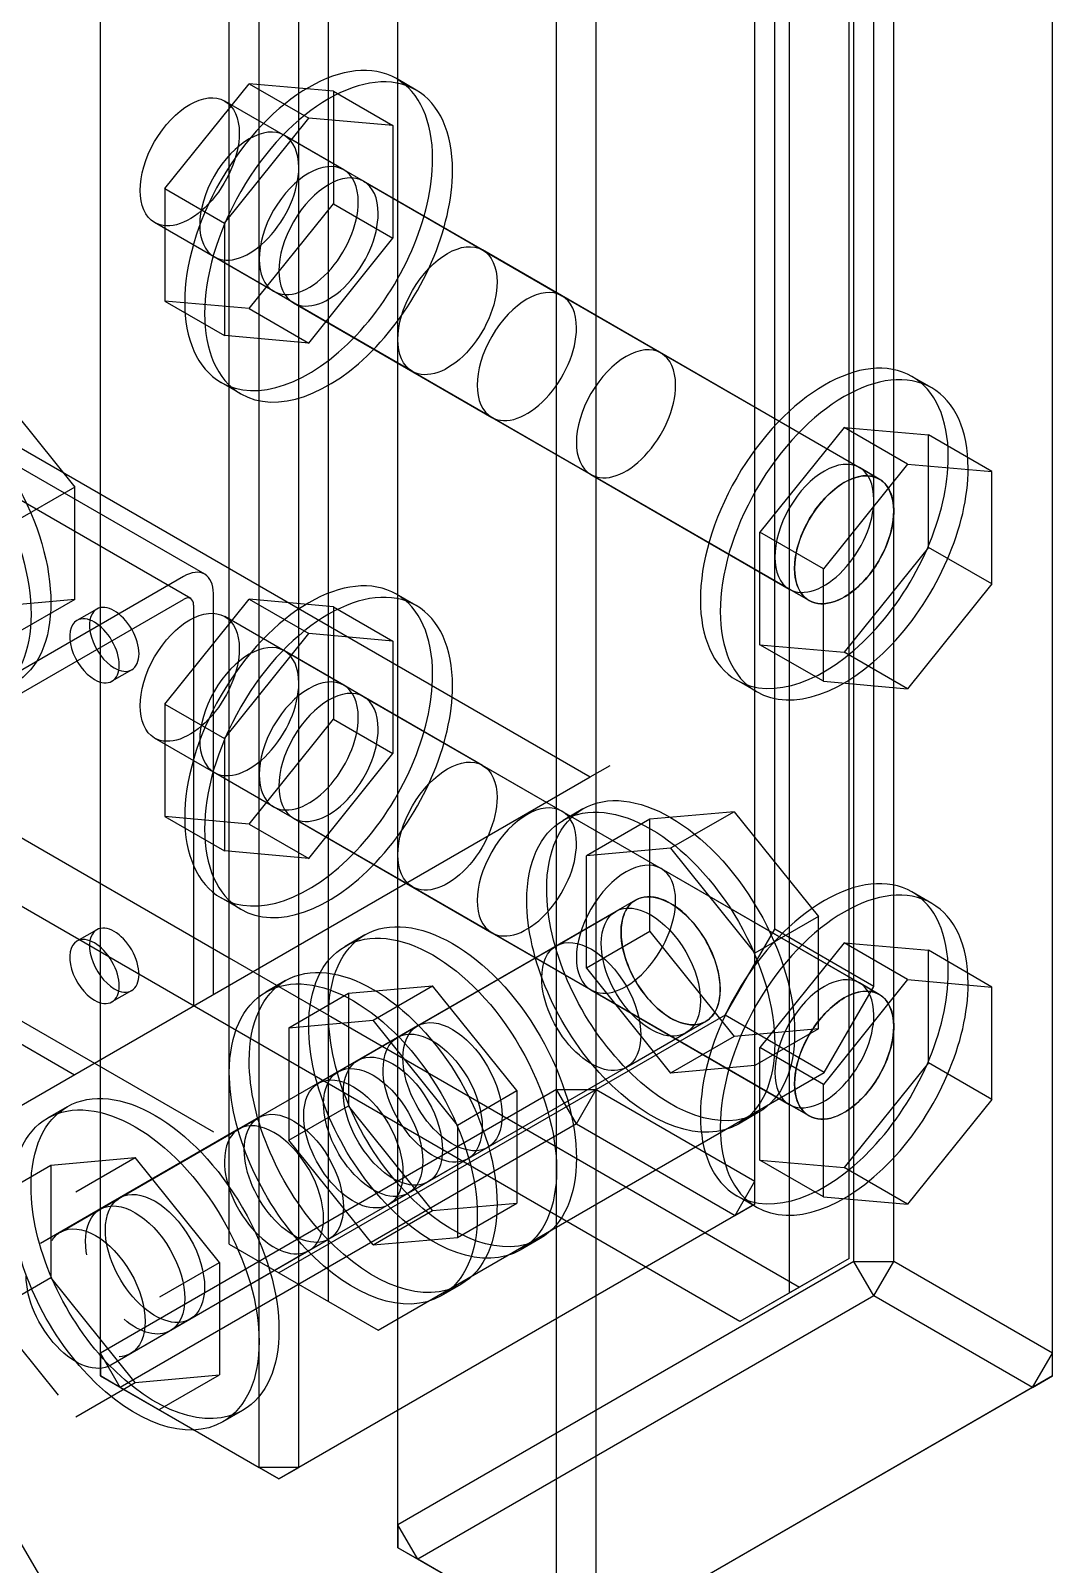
# Model space of a CAD drawing. Extents: x 0 to 316, y 0 to 723.
# Drawn here: x 294.45 to 309.03, y 46.82 to 68.68 of the extents above; entities that cross this region are included whole.
import ezdxf

# ---------------------------------------------------------------- set-up
doc = ezdxf.new("R2010")
doc.units = 0
doc.layers.get('0').update_dxf_attribs({"linetype": 'CONTINUOUS'})

msp = doc.modelspace()

# ---------------------------------------------------------------- linework, layer by layer
at = {"color": 253}
for p, q in [((99.0713, 379.917), (297.841, 41.1028)), ((301.956, 53.5876), (301.956, 232.563)), ((302.521, 53.5876), (302.521, 232.563)), ((304.783, 52.2813), (304.783, 231.257)), ((304.783, 51.9546), (304.783, 230.93)), ((306.197, 51.1376), (306.197, 230.114)), ((306.764, 51.1376), (306.764, 230.114)), ((295.45, 49.8313), (295.45, 228.808)), ((309.026, 49.8313), (309.026, 228.808)), ((299.693, 47.3826), (299.693, 226.358)), ((305.067, 55.874), (305.067, 105.68)), ((298.279, 48.1983), (298.279, 102.577)), ((297.713, 48.1983), (297.713, 101.924)), ((306.481, 55.0566), (306.481, 100.61)), ((295.45, 49.5046), (295.45, 96.6858)), ((299.693, 47.056), (299.693, 89.4539)), ((301.956, 45.7496), (301.956, 85.5969)), ((302.521, 45.7496), (302.521, 84.6335)), ((297.288, 55.4648), (297.288, 82.4107)), ((298.704, 54.6488), (298.704, 81.5936)), ((270.474, 76.4992), (302.435, 58.0457)), ((306.129, 51.1789), (306.129, 76.4907)), ((305.279, 50.6899), (305.279, 76.0003)), ((309.026, 49.5046), (309.026, 73.5446)), ((296.937, 60.9342), (275.723, 73.1806)), ((296.737, 60.5868), (275.524, 72.8349)), ((296.37, 66.4326), (297.572, 67.9277)), ((297.572, 67.9277), (298.42, 67.4384)), ((298.774, 67.8201), (297.572, 67.9277)), ((298.774, 67.8201), (299.621, 67.3308)), ((298.774, 67.8201), (298.774, 66.2174)), ((299.954, 67.8367), (299.67, 68.0007)), ((300.9, 65.5588), (297.223, 67.6811)), ((297.218, 65.9419), (298.42, 67.4384)), ((299.621, 67.3308), (298.42, 67.4384)), ((298.92, 66.7011), (298.073, 67.1918)), ((299.621, 67.3308), (299.621, 65.7271)), ((299.202, 66.5385), (298.92, 66.7011)), ((299.202, 66.5385), (302.031, 64.9055)), ((296.37, 66.4326), (297.218, 65.9419)), ((296.37, 66.4326), (296.37, 64.83)), ((297.572, 64.7224), (298.774, 66.2174)), ((298.774, 66.2174), (299.621, 65.7271)), ((299.9, 63.8267), (296.223, 65.9486)), ((297.218, 65.9419), (297.218, 64.3393)), ((298.42, 64.2317), (299.621, 65.7271)), ((297.919, 64.969), (297.072, 65.4597)), ((306.557, 62.2928), (300.9, 65.5588)), ((275.848, 65.2307), (297.061, 52.984)), ((275.565, 65.0681), (295.081, 53.8)), ((298.203, 64.8049), (297.919, 64.969)), ((296.37, 64.83), (297.218, 64.3393)), ((297.572, 64.7224), (296.37, 64.83)), ((298.203, 64.8049), (301.032, 63.1719)), ((302.031, 64.9055), (303.445, 64.0884)), ((297.572, 64.7224), (298.42, 64.2317)), ((298.42, 64.2317), (297.218, 64.3393)), ((303.445, 64.0884), (306.275, 62.4554)), ((293.88, 63.6736), (295.083, 62.1785)), ((297.452, 63.5071), (297.17, 63.6707)), ((305.557, 60.5607), (299.9, 63.8267)), ((307.306, 63.591), (307.024, 63.7551)), ((301.032, 63.1719), (302.446, 62.3563)), ((306.057, 63.0287), (304.855, 61.5336)), ((306.057, 63.0287), (307.259, 62.9211)), ((306.962, 62.5066), (306.057, 63.0287)), ((307.259, 61.3184), (307.259, 62.9211)), ((308.164, 62.399), (307.259, 62.9211)), ((302.446, 62.3563), (305.274, 60.7233)), ((306.962, 62.5066), (305.761, 61.0112)), ((306.557, 62.2928), (306.275, 62.4554)), ((306.962, 62.5066), (308.164, 62.399)), ((308.164, 60.7963), (308.164, 62.399)), ((295.083, 62.1785), (294.178, 61.656)), ((295.083, 60.5758), (295.083, 62.1785)), ((304.855, 59.9309), (304.855, 61.5336)), ((305.761, 61.0112), (304.855, 61.5336)), ((307.259, 61.3184), (306.057, 59.8234)), ((308.164, 60.7963), (307.259, 61.3184)), ((305.761, 59.4085), (305.761, 61.0112)), ((296.636, 60.9039), (289.99, 57.066)), ((308.164, 60.7963), (306.962, 59.2998)), ((289.99, 56.7408), (296.636, 60.5772)), ((295.083, 60.5758), (293.88, 60.4682)), ((295.083, 60.5758), (294.178, 60.0534)), ((296.37, 59.0846), (297.572, 60.5801)), ((297.061, 54.9437), (297.061, 60.6598)), ((297.572, 60.5801), (298.42, 60.0893)), ((298.774, 60.4725), (297.572, 60.5801)), ((299.954, 60.4876), (299.67, 60.6517)), ((305.557, 60.5607), (305.274, 60.7233)), ((295.396, 60.4393), (295.114, 60.2767)), ((296.779, 60.4957), (296.779, 54.7797)), ((298.774, 60.4725), (299.621, 59.9817)), ((298.774, 60.4725), (298.774, 58.8698)), ((300.9, 58.2097), (297.223, 60.3321)), ((297.218, 58.5943), (298.42, 60.0893)), ((299.621, 59.9817), (298.42, 60.0893)), ((299.621, 59.9817), (299.621, 58.3791)), ((304.855, 59.9309), (306.057, 59.8234)), ((305.761, 59.4085), (304.855, 59.9309)), ((298.92, 59.352), (298.073, 59.8428)), ((306.962, 59.2998), (306.057, 59.8234)), ((295.897, 59.5739), (295.614, 59.4099)), ((290.57, 59.3439), (297.288, 55.4648)), ((299.202, 59.1894), (298.92, 59.352)), ((304.807, 59.261), (304.524, 59.4237)), ((305.761, 59.4085), (306.962, 59.2998)), ((296.37, 59.0846), (297.218, 58.5943)), ((296.37, 59.0846), (296.37, 57.4809)), ((299.202, 59.1894), (302.031, 57.5564)), ((304.571, 50.2818), (289.723, 58.8546)), ((297.572, 57.3733), (298.774, 58.8698)), ((298.774, 58.8698), (299.621, 58.3791)), ((299.9, 56.4776), (296.223, 58.5996)), ((297.218, 58.5943), (297.218, 56.9916)), ((298.42, 56.884), (299.621, 58.3791)), ((306.557, 54.9437), (300.9, 58.2097)), ((302.435, 58.0457), (302.718, 58.2097)), ((210.512, 4.9747), (302.435, 58.0457)), ((297.919, 57.6199), (297.072, 58.1106)), ((298.203, 57.4573), (297.919, 57.6199)), ((302.031, 57.5564), (303.445, 56.7408)), ((302.332, 57.591), (302.049, 57.4255)), ((304.487, 57.5497), (303.286, 57.4421)), ((304.487, 57.5497), (303.582, 57.0272)), ((304.487, 57.5497), (305.689, 56.0546)), ((296.37, 57.4809), (297.218, 56.9916)), ((297.572, 57.3733), (296.37, 57.4809)), ((297.572, 57.3733), (298.42, 56.884)), ((298.203, 57.4573), (301.032, 55.8243)), ((303.286, 57.4421), (302.38, 56.92)), ((303.286, 55.8408), (303.286, 57.4421)), ((298.42, 56.884), (297.218, 56.9916)), ((303.582, 57.0272), (302.38, 56.92)), ((302.38, 55.3173), (302.38, 56.92)), ((303.582, 57.0272), (304.783, 55.5322)), ((303.445, 56.7408), (306.275, 55.1078)), ((305.557, 53.2116), (299.9, 56.4776)), ((297.452, 56.158), (297.17, 56.3217)), ((303.082, 56.2903), (297.425, 53.0257)), ((303.082, 56.2903), (302.799, 56.1277)), ((307.306, 56.2419), (307.024, 56.406)), ((301.952, 55.6369), (302.799, 56.1277)), ((305.689, 56.0546), (304.783, 55.5322)), ((305.689, 54.452), (305.689, 56.0546)), ((295.396, 55.8655), (295.114, 55.7029)), ((299.22, 55.7925), (298.938, 55.6299)), ((301.032, 55.8243), (302.446, 55.0086)), ((303.286, 55.8408), (302.38, 55.3173)), ((303.286, 55.8408), (304.487, 54.3444)), ((304.36, 54.6488), (305.067, 55.874)), ((306.481, 55.0566), (305.067, 55.874)), ((299.122, 54.0039), (301.952, 55.6369)), ((306.057, 55.6796), (304.855, 54.186)), ((306.057, 55.6796), (307.259, 55.5734)), ((306.962, 55.1575), (306.057, 55.6796)), ((307.259, 53.9708), (307.259, 55.5734)), ((308.164, 55.0499), (307.259, 55.5734)), ((297.288, 55.4648), (298.704, 54.6488)), ((297.288, 51.3828), (297.288, 55.4648)), ((304.783, 53.9295), (304.783, 55.5322)), ((298.09, 55.1409), (297.807, 54.9769)), ((302.38, 55.3173), (303.582, 53.8219)), ((306.962, 55.1575), (305.761, 53.6621)), ((306.557, 54.9437), (306.275, 55.1078)), ((306.962, 55.1575), (308.164, 55.0499)), ((295.897, 55.0002), (295.614, 54.8375)), ((298.137, 54.4696), (298.986, 54.9603)), ((298.986, 54.9603), (300.188, 55.0679)), ((298.986, 54.9603), (298.986, 53.3576)), ((299.34, 54.5786), (300.188, 55.0679)), ((301.389, 53.5725), (300.188, 55.0679)), ((302.446, 55.0086), (305.274, 53.3756)), ((305.774, 53.8318), (306.481, 55.0566)), ((308.164, 53.4472), (308.164, 55.0499)), ((304.36, 54.6488), (297.995, 50.975)), ((298.137, 54.4696), (299.34, 54.5786)), ((298.137, 54.4696), (298.137, 52.8683)), ((304.082, 54.5578), (298.425, 51.2921)), ((298.704, 54.6488), (305.422, 50.7697)), ((298.704, 50.5658), (298.704, 54.6488)), ((300.542, 53.0821), (299.34, 54.5786)), ((299.972, 54.4946), (299.688, 54.332)), ((304.082, 54.5578), (303.8, 54.3952)), ((305.774, 53.8318), (304.36, 54.6488)), ((305.689, 54.452), (304.487, 54.3444)), ((305.689, 54.452), (304.783, 53.9295)), ((299.688, 54.332), (298.84, 53.8413)), ((302.951, 53.9048), (303.8, 54.3952)), ((304.487, 54.3444), (303.582, 53.8219)), ((304.855, 52.5819), (304.855, 54.186)), ((305.761, 53.6621), (304.855, 54.186)), ((298.84, 53.8413), (298.558, 53.6787)), ((299.411, 50.1579), (305.774, 53.8318)), ((300.121, 52.2718), (302.951, 53.9048)), ((304.783, 53.9295), (303.582, 53.8219)), ((307.259, 53.9708), (306.057, 52.4743)), ((308.164, 53.4472), (307.259, 53.9708)), ((301.956, 53.5876), (295.45, 49.8313)), ((300.542, 53.0821), (301.389, 53.5725)), ((301.389, 53.5725), (301.389, 51.9698)), ((301.956, 53.5876), (302.521, 53.5876)), ((302.24, 53.0973), (301.956, 53.5876)), ((302.24, 53.0973), (302.521, 53.5876)), ((302.521, 53.5876), (304.783, 52.2813)), ((305.761, 52.0594), (305.761, 53.6621)), ((298.137, 52.8683), (298.986, 53.3576)), ((300.188, 51.8626), (298.986, 53.3576)), ((305.557, 53.2116), (305.274, 53.3756)), ((308.164, 53.4472), (306.962, 51.9522)), ((294.977, 53.3439), (294.695, 53.1798)), ((294.88, 51.5553), (297.707, 53.1883)), ((304.832, 53.2599), (304.549, 53.0959)), ((297.425, 53.0257), (294.597, 51.3927)), ((302.24, 53.0973), (295.733, 49.342)), ((300.542, 53.0821), (300.542, 51.4809)), ((302.24, 53.0973), (304.501, 51.791)), ((299.34, 51.3719), (298.137, 52.8683)), ((300.971, 52.7625), (300.688, 52.5999)), ((293.896, 52.021), (294.743, 52.5117)), ((294.743, 52.5117), (295.945, 52.6175)), ((294.743, 52.5117), (294.743, 50.909)), ((295.097, 52.1286), (295.945, 52.6175)), ((297.146, 51.1238), (295.945, 52.6175)), ((300.688, 52.5999), (299.84, 52.1092)), ((304.855, 52.5819), (306.057, 52.4743)), ((305.761, 52.0594), (304.855, 52.5819)), ((304.501, 51.791), (304.783, 52.2813)), ((304.783, 51.9546), (304.783, 52.2813)), ((306.962, 51.9522), (306.057, 52.4743)), ((295.728, 52.0457), (295.444, 51.8816)), ((299.84, 52.1092), (299.557, 51.9465)), ((304.807, 51.912), (304.524, 52.0746)), ((305.761, 52.0594), (306.962, 51.9522)), ((295.444, 51.8816), (294.597, 51.3927)), ((304.783, 51.9546), (298.279, 48.1983)), ((299.34, 51.3719), (300.188, 51.8626)), ((300.188, 51.8626), (301.389, 51.9698)), ((300.542, 51.4809), (301.389, 51.9698)), ((304.501, 51.791), (304.783, 51.9546)), ((304.501, 51.791), (297.995, 48.0356)), ((295.88, 49.8228), (298.708, 51.4558)), ((299.34, 51.3719), (300.542, 51.4809)), ((301.721, 51.4629), (301.438, 51.3002)), ((298.425, 51.2921), (295.597, 49.6591)), ((297.288, 51.3828), (298.704, 50.5658)), ((297.288, 51.3828), (297.995, 50.975)), ((306.129, 51.1789), (305.279, 50.6899)), ((306.129, 51.1789), (305.422, 50.7697)), ((296.299, 50.6331), (297.146, 51.1238)), ((297.146, 51.1238), (297.146, 49.5198)), ((297.995, 50.975), (299.411, 50.1579)), ((306.197, 51.1376), (299.693, 47.3826)), ((306.197, 51.1376), (306.764, 51.1376)), ((306.481, 50.6483), (306.197, 51.1376)), ((306.481, 50.6483), (306.764, 51.1376)), ((309.026, 49.8313), (306.764, 51.1376)), ((293.896, 50.4183), (294.743, 50.909)), ((295.945, 49.4136), (294.743, 50.909)), ((300.59, 50.8095), (300.308, 50.6469)), ((305.422, 50.7697), (304.571, 50.2818)), ((298.704, 50.5658), (299.411, 50.1579)), ((306.481, 50.6483), (299.975, 46.8919)), ((305.279, 50.6899), (304.571, 50.2818)), ((308.744, 49.342), (306.481, 50.6483)), ((294.851, 49.2291), (293.896, 50.4183)), ((296.727, 50.3135), (296.445, 50.1495)), ((296.445, 50.1495), (295.597, 49.6591)), ((295.733, 49.342), (295.45, 49.8313)), ((295.45, 49.8313), (295.45, 49.5046)), ((308.744, 49.342), (309.026, 49.8313)), ((309.026, 49.5046), (309.026, 49.8313)), ((295.733, 49.342), (295.45, 49.5046)), ((295.45, 49.5046), (297.713, 48.1983)), ((295.945, 49.4136), (297.146, 49.5198)), ((296.299, 49.0305), (297.146, 49.5198)), ((309.026, 49.5046), (302.521, 45.7496)), ((308.744, 49.342), (309.026, 49.5046)), ((295.097, 48.9232), (295.945, 49.4136)), ((295.733, 49.342), (297.995, 48.0356)), ((308.744, 49.342), (302.24, 45.587)), ((297.478, 49.0142), (297.194, 48.8502)), ((297.995, 48.0356), (297.713, 48.1983)), ((298.279, 48.1983), (297.713, 48.1983)), ((297.995, 48.0356), (298.279, 48.1983)), ((299.975, 46.8919), (299.693, 47.3826)), ((299.693, 47.3826), (299.693, 47.056)), ((301.956, 45.7496), (299.693, 47.056)), ((299.975, 46.8919), (299.693, 47.056)), ((302.24, 45.587), (299.975, 46.8919))]:
    msp.add_line(p, q, dxfattribs=at)
for points in [[(299.67, 68.0007), (298.981, 68.399), (297.862, 67.7527), (297.17, 66.5565)], [(299.954, 67.8367), (299.263, 68.235), (298.143, 67.5887), (297.452, 66.3938)], [(296.223, 67.1036), (296.499, 67.5816), (296.946, 67.8409), (297.223, 67.6811)], [(300.188, 66.8556), (300.188, 67.3971), (300.002, 67.8078), (299.67, 68.0007)], [(300.471, 66.693), (300.471, 67.2331), (300.286, 67.6451), (299.954, 67.8367)], [(297.223, 67.6811), (297.356, 67.6039), (297.43, 67.4398), (297.43, 67.2236)], [(298.073, 67.1918), (297.796, 67.3502), (297.348, 67.0927), (297.072, 66.6129)], [(297.43, 67.2236), (297.43, 66.8927), (297.258, 66.4958), (296.993, 66.216)], [(298.279, 66.7329), (298.279, 66.9491), (298.203, 67.1146), (298.073, 67.1918)], [(296.223, 65.9486), (295.947, 66.1088), (295.947, 66.6253), (296.223, 67.1036)], [(297.842, 65.7271), (298.107, 66.0065), (298.279, 66.4034), (298.279, 66.7329)], [(298.92, 66.7011), (298.644, 66.8595), (298.196, 66.602), (297.919, 66.124)], [(298.92, 66.7011), (298.644, 66.8595), (298.196, 66.602), (297.919, 66.124)], [(299.202, 66.5385), (298.927, 66.6972), (298.479, 66.4379), (298.203, 65.9599)], [(299.202, 66.5385), (298.927, 66.6972), (298.479, 66.4379), (298.203, 65.9599)], [(299.127, 66.2436), (299.127, 66.4602), (299.054, 66.6238), (298.92, 66.7011)], [(299.127, 66.2436), (299.127, 66.4602), (299.054, 66.6238), (298.92, 66.7011)], [(299.096, 64.3407), (299.756, 65.0378), (300.188, 66.0301), (300.188, 66.8556)], [(299.38, 64.1766), (300.04, 64.8741), (300.471, 65.8675), (300.471, 66.693)], [(297.17, 66.5565), (296.479, 65.3616), (296.479, 64.0676), (297.17, 63.6707)], [(297.072, 66.6129), (296.797, 66.1349), (296.797, 65.6181), (297.072, 65.4597)], [(299.411, 66.0799), (299.411, 66.2961), (299.336, 66.4616), (299.202, 66.5385)], [(299.411, 66.0799), (299.411, 66.2961), (299.336, 66.4616), (299.202, 66.5385)], [(297.452, 66.3938), (296.763, 65.1979), (296.763, 63.905), (297.452, 63.5071)], [(296.993, 66.216), (296.73, 65.9377), (296.424, 65.8315), (296.223, 65.9486)], [(297.919, 66.124), (297.644, 65.6456), (297.644, 65.1288), (297.919, 64.969)], [(297.919, 66.124), (297.644, 65.6456), (297.644, 65.1288), (297.919, 64.969)], [(298.691, 65.2378), (298.954, 65.5161), (299.127, 65.913), (299.127, 66.2436)], [(298.691, 65.2378), (298.954, 65.5161), (299.127, 65.913), (299.127, 66.2436)], [(298.974, 65.0737), (299.238, 65.3521), (299.411, 65.7504), (299.411, 66.0799)], [(298.974, 65.0737), (299.238, 65.3521), (299.411, 65.7504), (299.411, 66.0799)], [(298.203, 65.9599), (297.926, 65.4816), (297.926, 64.9647), (298.203, 64.8049)], [(298.203, 65.9599), (297.926, 65.4816), (297.926, 64.9647), (298.203, 64.8049)], [(297.072, 65.4597), (297.275, 65.3426), (297.578, 65.4484), (297.842, 65.7271)], [(299.9, 64.9799), (300.175, 65.4597), (300.625, 65.7172), (300.9, 65.5588)], [(300.9, 65.5588), (301.032, 65.4816), (301.107, 65.3161), (301.107, 65.0998)], [(297.919, 64.969), (298.123, 64.8518), (298.427, 64.958), (298.691, 65.2378)], [(297.919, 64.969), (298.123, 64.8518), (298.427, 64.958), (298.691, 65.2378)], [(298.203, 64.8049), (298.404, 64.6892), (298.709, 64.794), (298.974, 65.0737)], [(298.203, 64.8049), (298.404, 64.6892), (298.709, 64.794), (298.974, 65.0737)], [(299.9, 63.8267), (299.624, 63.9851), (299.624, 64.5019), (299.9, 64.9799)], [(301.107, 65.0998), (301.107, 64.7707), (300.935, 64.3738), (300.671, 64.0941)], [(302.031, 64.9055), (301.754, 65.0642), (301.308, 64.8049), (301.032, 64.3269)], [(302.031, 64.9055), (301.754, 65.0642), (301.308, 64.8049), (301.032, 64.3269)], [(302.24, 64.4469), (302.24, 64.6631), (302.164, 64.8286), (302.031, 64.9055)], [(302.24, 64.4469), (302.24, 64.6631), (302.164, 64.8286), (302.031, 64.9055)], [(297.17, 63.6707), (297.676, 63.3786), (298.436, 63.6418), (299.096, 64.3407)], [(301.032, 64.3269), (300.755, 63.8485), (300.755, 63.3317), (301.032, 63.1719)], [(301.032, 64.3269), (300.755, 63.8485), (300.755, 63.3317), (301.032, 63.1719)], [(301.801, 63.4407), (302.066, 63.7191), (302.24, 64.1174), (302.24, 64.4469)], [(301.801, 63.4407), (302.066, 63.7191), (302.24, 64.1174), (302.24, 64.4469)], [(297.452, 63.5071), (297.959, 63.2146), (298.719, 63.4792), (299.38, 64.1766)], [(300.671, 64.0941), (300.407, 63.8157), (300.102, 63.7095), (299.9, 63.8267)], [(303.445, 64.0884), (303.17, 64.2468), (302.722, 63.9893), (302.446, 63.5109)], [(303.445, 64.0884), (303.17, 64.2468), (302.722, 63.9893), (302.446, 63.5109)], [(303.653, 63.6309), (303.653, 63.8471), (303.578, 64.0112), (303.445, 64.0884)], [(303.653, 63.6309), (303.653, 63.8471), (303.578, 64.0112), (303.445, 64.0884)], [(307.024, 63.7551), (306.334, 64.1533), (305.215, 63.5071), (304.524, 62.3108)], [(307.306, 63.591), (306.616, 63.9893), (305.497, 63.343), (304.807, 62.1467)], [(303.215, 62.6251), (303.481, 62.9035), (303.653, 63.3003), (303.653, 63.6309)], [(303.215, 62.6251), (303.481, 62.9035), (303.653, 63.3003), (303.653, 63.6309)], [(307.542, 62.6099), (307.542, 63.1515), (307.356, 63.5635), (307.024, 63.7551)], [(301.032, 63.1719), (301.234, 63.0562), (301.538, 63.161), (301.801, 63.4407)], [(301.032, 63.1719), (301.234, 63.0562), (301.538, 63.161), (301.801, 63.4407)], [(302.446, 63.5109), (302.169, 63.0329), (302.169, 62.5147), (302.446, 62.3563)], [(302.446, 63.5109), (302.169, 63.0329), (302.169, 62.5147), (302.446, 62.3563)], [(307.825, 62.4459), (307.825, 62.9888), (307.639, 63.3995), (307.306, 63.591)], [(302.446, 62.3563), (302.647, 62.2392), (302.952, 62.3454), (303.215, 62.6251)], [(302.446, 62.3563), (302.647, 62.2392), (302.952, 62.3454), (303.215, 62.6251)], [(306.275, 62.4554), (305.998, 62.6138), (305.55, 62.3563), (305.274, 61.8779)], [(306.275, 62.4554), (305.998, 62.6138), (305.55, 62.3563), (305.274, 61.8779)], [(306.451, 60.095), (307.111, 60.7907), (307.542, 61.7844), (307.542, 62.6099)], [(306.557, 62.2928), (306.281, 62.4512), (305.834, 62.1937), (305.557, 61.7142)], [(306.192, 62.3051), (306.331, 62.3549), (306.458, 62.3492), (306.557, 62.2928)], [(306.481, 61.9979), (306.481, 62.2141), (306.407, 62.3782), (306.275, 62.4554)], [(306.481, 61.9979), (306.481, 62.2141), (306.407, 62.3782), (306.275, 62.4554)], [(306.733, 59.9309), (307.394, 60.628), (307.825, 61.6218), (307.825, 62.4459)], [(293.943, 62.1069), (294.633, 60.9106), (294.633, 59.618), (293.943, 59.2197)], [(294.226, 62.2709), (294.915, 61.0747), (294.915, 59.7821), (294.226, 59.3838)], [(304.524, 62.3108), (303.834, 61.1145), (303.834, 59.8234), (304.524, 59.4237)], [(304.807, 62.1467), (304.117, 60.9519), (304.117, 59.6593), (304.807, 59.261)], [(305.524, 61.655), (305.627, 61.8518), (305.767, 62.0254), (305.922, 62.1496)], [(305.922, 62.1496), (306.011, 62.2212), (306.102, 62.2748), (306.192, 62.3051)], [(306.764, 61.8338), (306.764, 62.0518), (306.689, 62.2155), (306.557, 62.2928)], [(306.557, 62.2928), (306.57, 62.2861), (306.58, 62.2776), (306.59, 62.2709)], [(306.59, 62.2709), (306.649, 62.2254), (306.696, 62.1605), (306.727, 62.078)], [(306.044, 60.9921), (306.309, 61.2704), (306.481, 61.6673), (306.481, 61.9979)], [(306.044, 60.9921), (306.309, 61.2704), (306.481, 61.6673), (306.481, 61.9979)], [(306.727, 62.078), (306.751, 62.0063), (306.764, 61.9248), (306.764, 61.8338)], [(305.274, 61.8779), (304.999, 61.3999), (304.999, 60.8817), (305.274, 60.7233)], [(305.274, 61.8779), (304.999, 61.3999), (304.999, 60.8817), (305.274, 60.7233)], [(305.557, 61.7142), (305.281, 61.2359), (305.281, 60.7191), (305.557, 60.5607)], [(306.328, 60.8281), (306.591, 61.1078), (306.764, 61.5047), (306.764, 61.8338)], [(306.764, 61.8338), (306.764, 61.7442), (306.751, 61.6479), (306.727, 61.5474)], [(305.388, 61.3047), (305.417, 61.4218), (305.464, 61.5403), (305.524, 61.655)], [(306.727, 61.5474), (306.696, 61.4303), (306.649, 61.3117), (306.59, 61.1988)], [(305.388, 60.7741), (305.337, 60.9177), (305.337, 61.1036), (305.388, 61.3047)], [(299.67, 60.6517), (298.981, 61.05), (297.862, 60.4051), (297.17, 59.2088)], [(306.59, 61.1988), (306.487, 61.0016), (306.348, 60.8266), (306.192, 60.7039)], [(296.937, 60.9342), (296.857, 60.9808), (296.75, 60.9699), (296.636, 60.9039)], [(297.061, 60.6598), (297.061, 60.7893), (297.017, 60.8887), (296.937, 60.9342)], [(299.954, 60.4876), (299.263, 60.8873), (298.143, 60.241), (297.452, 59.0448)], [(305.274, 60.7233), (305.475, 60.6062), (305.781, 60.7124), (306.044, 60.9921)], [(305.274, 60.7233), (305.475, 60.6062), (305.781, 60.7124), (306.044, 60.9921)], [(305.557, 60.5607), (305.759, 60.4435), (306.062, 60.5497), (306.328, 60.8281)], [(296.737, 60.5868), (296.709, 60.6033), (296.674, 60.5991), (296.636, 60.5772)], [(296.779, 60.4957), (296.779, 60.5398), (296.763, 60.5716), (296.737, 60.5868)], [(300.188, 59.508), (300.188, 60.0481), (300.002, 60.4601), (299.67, 60.6517)], [(305.524, 60.5825), (305.464, 60.6266), (305.417, 60.6929), (305.388, 60.7741)], [(305.557, 60.5607), (305.545, 60.5663), (305.534, 60.5744), (305.524, 60.5825)], [(306.192, 60.7039), (306.102, 60.6309), (306.011, 60.5786), (305.922, 60.5469)], [(295.614, 59.9874), (295.476, 60.2259), (295.252, 60.3553), (295.114, 60.2767)], [(295.396, 60.4393), (295.296, 60.38), (295.265, 60.2216), (295.321, 60.0385)], [(295.897, 60.15), (295.759, 60.3899), (295.535, 60.5194), (295.396, 60.4393)], [(296.223, 59.756), (296.499, 60.2326), (296.946, 60.4919), (297.223, 60.3321)], [(300.471, 59.3439), (300.471, 59.8854), (300.286, 60.2975), (299.954, 60.4876)], [(305.922, 60.5469), (305.782, 60.4986), (305.657, 60.5028), (305.557, 60.5607)], [(295.114, 60.2767), (295.013, 60.2174), (294.983, 60.059), (295.038, 59.8759)], [(295.897, 59.5739), (296.034, 59.654), (296.034, 59.9115), (295.897, 60.15)], [(297.223, 60.3321), (297.356, 60.2562), (297.43, 60.0908), (297.43, 59.8745)], [(295.321, 60.0385), (295.376, 59.8537), (295.504, 59.6801), (295.647, 59.5986)], [(295.614, 59.4099), (295.752, 59.49), (295.752, 59.7489), (295.614, 59.9874)], [(298.073, 59.8428), (297.796, 60.0026), (297.348, 59.7436), (297.072, 59.2653)], [(304.524, 59.4237), (305.03, 59.1316), (305.79, 59.3961), (306.451, 60.095)], [(304.807, 59.261), (305.313, 58.9689), (306.073, 59.2335), (306.733, 59.9309)], [(295.038, 59.8759), (295.092, 59.6911), (295.221, 59.5175), (295.365, 59.4349)], [(296.223, 58.5996), (295.947, 58.7608), (295.947, 59.2776), (296.223, 59.756)], [(297.43, 59.8745), (297.43, 59.5436), (297.258, 59.1467), (296.993, 58.8684)], [(298.279, 59.3838), (298.279, 59.6015), (298.203, 59.7669), (298.073, 59.8428)], [(295.647, 59.5986), (295.741, 59.5436), (295.83, 59.5355), (295.897, 59.5739)], [(298.92, 59.352), (298.644, 59.5119), (298.196, 59.2529), (297.919, 58.7745)], [(298.92, 59.352), (298.644, 59.5119), (298.196, 59.2529), (297.919, 58.7745)], [(299.096, 56.9916), (299.756, 57.6887), (300.188, 58.6811), (300.188, 59.508)], [(295.365, 59.4349), (295.458, 59.3796), (295.548, 59.3714), (295.614, 59.4099)], [(297.072, 59.2653), (296.797, 58.7872), (296.797, 58.2704), (297.072, 58.1106)], [(297.842, 58.3777), (298.107, 58.6574), (298.279, 59.0543), (298.279, 59.3838)], [(299.202, 59.1894), (298.927, 59.3478), (298.479, 59.0903), (298.203, 58.6123)], [(299.202, 59.1894), (298.927, 59.3478), (298.479, 59.0903), (298.203, 58.6123)], [(299.127, 58.8959), (299.127, 59.1111), (299.054, 59.2762), (298.92, 59.352)], [(299.127, 58.8959), (299.127, 59.1111), (299.054, 59.2762), (298.92, 59.352)], [(299.38, 56.829), (300.04, 57.525), (300.471, 58.5184), (300.471, 59.3439)], [(297.17, 59.2088), (296.479, 58.0125), (296.479, 56.72), (297.17, 56.3217)], [(297.452, 59.0448), (296.763, 57.8485), (296.763, 56.5573), (297.452, 56.158)], [(299.411, 58.7304), (299.411, 58.9485), (299.336, 59.1125), (299.202, 59.1894)], [(299.411, 58.7304), (299.411, 58.9485), (299.336, 59.1125), (299.202, 59.1894)], [(296.993, 58.8684), (296.73, 58.5886), (296.424, 58.4839), (296.223, 58.5996)], [(298.691, 57.8887), (298.954, 58.1671), (299.127, 58.5639), (299.127, 58.8959)], [(298.691, 57.8887), (298.954, 58.1671), (299.127, 58.5639), (299.127, 58.8959)], [(297.919, 58.7745), (297.644, 58.2979), (297.644, 57.7797), (297.919, 57.6199)], [(297.919, 58.7745), (297.644, 58.2979), (297.644, 57.7797), (297.919, 57.6199)], [(298.203, 58.6123), (297.926, 58.1339), (297.926, 57.6157), (298.203, 57.4573)], [(298.203, 58.6123), (297.926, 58.1339), (297.926, 57.6157), (298.203, 57.4573)], [(298.974, 57.7247), (299.238, 58.0044), (299.411, 58.4013), (299.411, 58.7304)], [(298.974, 57.7247), (299.238, 58.0044), (299.411, 58.4013), (299.411, 58.7304)], [(297.072, 58.1106), (297.275, 57.9935), (297.578, 58.0993), (297.842, 58.3777)], [(299.9, 57.6322), (300.175, 58.1106), (300.625, 58.3696), (300.9, 58.2097)], [(300.9, 58.2097), (301.032, 58.1339), (301.107, 57.9684), (301.107, 57.7508)], [(302.332, 57.591), (303.022, 57.9878), (304.141, 57.343), (304.832, 56.1467)], [(297.919, 57.6199), (298.123, 57.5042), (298.427, 57.609), (298.691, 57.8887)], [(297.919, 57.6199), (298.123, 57.5042), (298.427, 57.609), (298.691, 57.8887)], [(301.107, 57.7508), (301.107, 57.4216), (300.935, 57.0248), (300.671, 56.745)], [(302.049, 57.4255), (302.74, 57.8252), (303.859, 57.1789), (304.549, 55.9827)], [(298.203, 57.4573), (298.404, 57.3401), (298.709, 57.4463), (298.974, 57.7247)], [(298.203, 57.4573), (298.404, 57.3401), (298.709, 57.4463), (298.974, 57.7247)], [(299.9, 56.4776), (299.624, 56.6374), (299.624, 57.1542), (299.9, 57.6322)], [(302.031, 57.5564), (301.754, 57.7152), (301.308, 57.4573), (301.032, 56.9793)], [(302.031, 57.5564), (301.754, 57.7152), (301.308, 57.4573), (301.032, 56.9793)], [(301.814, 56.4459), (301.814, 56.986), (302.001, 57.398), (302.332, 57.591)], [(302.24, 57.0978), (302.24, 57.3155), (302.164, 57.4809), (302.031, 57.5564)], [(302.24, 57.0978), (302.24, 57.3155), (302.164, 57.4809), (302.031, 57.5564)], [(301.531, 56.2818), (301.531, 56.8233), (301.717, 57.2354), (302.049, 57.4255)], [(301.801, 56.0917), (302.066, 56.3714), (302.24, 56.7683), (302.24, 57.0978)], [(301.801, 56.0917), (302.066, 56.3714), (302.24, 56.7683), (302.24, 57.0978)], [(297.17, 56.3217), (297.676, 56.0296), (298.436, 56.2942), (299.096, 56.9916)], [(301.032, 56.9793), (300.755, 56.5009), (300.755, 55.9827), (301.032, 55.8243)], [(301.032, 56.9793), (300.755, 56.5009), (300.755, 55.9827), (301.032, 55.8243)], [(303.445, 56.7408), (303.17, 56.8992), (302.722, 56.6416), (302.446, 56.1619)], [(303.445, 56.7408), (303.17, 56.8992), (302.722, 56.6416), (302.446, 56.1619)], [(297.452, 56.158), (297.959, 55.8655), (298.719, 56.1301), (299.38, 56.829)], [(300.671, 56.745), (300.407, 56.4667), (300.102, 56.3605), (299.9, 56.4776)], [(303.653, 56.2818), (303.653, 56.4981), (303.578, 56.6635), (303.445, 56.7408)], [(303.653, 56.2818), (303.653, 56.4981), (303.578, 56.6635), (303.445, 56.7408)], [(307.024, 56.406), (306.334, 56.8043), (305.215, 56.158), (304.524, 54.9617)], [(307.306, 56.2419), (306.616, 56.6416), (305.497, 55.9954), (304.807, 54.7991)], [(302.907, 53.9295), (302.245, 54.6269), (301.814, 55.6189), (301.814, 56.4459)], [(303.082, 56.2903), (303.359, 56.4501), (303.807, 56.1908), (304.082, 55.7128)], [(302.623, 53.7669), (301.961, 54.4629), (301.531, 55.4563), (301.531, 56.2818)], [(302.799, 56.1277), (303.075, 56.2875), (303.523, 56.0282), (303.8, 55.5502)], [(302.799, 56.1277), (303.075, 56.2875), (303.523, 56.0282), (303.8, 55.5502)], [(302.875, 55.8341), (302.875, 56.049), (302.949, 56.2144), (303.082, 56.2903)], [(303.048, 56.2681), (302.989, 56.224), (302.942, 56.158), (302.913, 56.0765)], [(303.082, 56.2903), (303.071, 56.2846), (303.059, 56.2762), (303.048, 56.2681)], [(303.447, 56.304), (303.309, 56.3534), (303.182, 56.3481), (303.082, 56.2903)], [(303.215, 55.276), (303.481, 55.5544), (303.653, 55.9523), (303.653, 56.2818)], [(303.215, 55.276), (303.481, 55.5544), (303.653, 55.9523), (303.653, 56.2818)], [(303.718, 56.1481), (303.627, 56.2197), (303.536, 56.2737), (303.447, 56.304)], [(307.542, 55.2609), (307.542, 55.8038), (307.356, 56.2144), (307.024, 56.406)], [(307.825, 55.0982), (307.825, 55.6398), (307.639, 56.0518), (307.306, 56.2419)], [(298.938, 55.6299), (299.628, 56.0296), (300.749, 55.3819), (301.438, 54.1874)], [(299.22, 55.7925), (299.911, 56.1922), (301.031, 55.5459), (301.721, 54.35)], [(301.032, 55.8243), (301.234, 55.7071), (301.538, 55.8133), (301.801, 56.0917)], [(301.032, 55.8243), (301.234, 55.7071), (301.538, 55.8133), (301.801, 56.0917)], [(302.446, 56.1619), (302.169, 55.6839), (302.169, 55.167), (302.446, 55.0086)], [(302.446, 56.1619), (302.169, 55.6839), (302.169, 55.167), (302.446, 55.0086)], [(302.592, 55.6687), (302.592, 55.8863), (302.667, 56.0518), (302.799, 56.1277)], [(302.592, 55.6687), (302.592, 55.8863), (302.667, 56.0518), (302.799, 56.1277)], [(302.913, 56.0765), (302.887, 56.0049), (302.875, 55.9234), (302.875, 55.8341)], [(304.115, 55.6535), (304.012, 55.8493), (303.873, 56.0243), (303.718, 56.1481)], [(304.549, 55.9827), (305.24, 54.7867), (305.24, 53.4956), (304.549, 53.0959)], [(304.832, 56.1467), (305.524, 54.9508), (305.524, 53.6582), (304.832, 53.2599)], [(295.614, 55.4136), (295.476, 55.6549), (295.252, 55.783), (295.114, 55.7029)], [(295.396, 55.8655), (295.296, 55.8077), (295.265, 55.6507), (295.321, 55.4662)], [(295.897, 55.5777), (295.759, 55.8176), (295.535, 55.947), (295.396, 55.8655)], [(298.704, 54.6488), (298.704, 55.1903), (298.89, 55.6024), (299.22, 55.7925)], [(301.952, 55.6369), (302.227, 55.7967), (302.675, 55.5378), (302.951, 55.0609)], [(301.952, 55.6369), (302.227, 55.7967), (302.675, 55.5378), (302.951, 55.0609)], [(303.312, 54.8266), (303.047, 55.1049), (302.875, 55.5018), (302.875, 55.8341)], [(302.875, 55.8341), (302.875, 55.7417), (302.887, 55.645), (302.913, 55.5459)], [(295.114, 55.7029), (295.013, 55.645), (294.983, 55.4867), (295.038, 55.3021)], [(295.897, 55.0002), (296.034, 55.0803), (296.034, 55.3392), (295.897, 55.5777)], [(298.42, 54.4848), (298.42, 55.0277), (298.607, 55.4397), (298.938, 55.6299)], [(301.744, 55.1808), (301.744, 55.3956), (301.818, 55.5611), (301.952, 55.6369)], [(301.744, 55.1808), (301.744, 55.3956), (301.818, 55.5611), (301.952, 55.6369)], [(303.029, 54.6626), (302.763, 54.9423), (302.592, 55.3392), (302.592, 55.6687)], [(303.029, 54.6626), (302.763, 54.9423), (302.592, 55.3392), (302.592, 55.6687)], [(302.913, 55.5459), (302.942, 55.4288), (302.989, 55.3103), (303.048, 55.196)], [(303.8, 55.5502), (304.075, 55.0718), (304.075, 54.5553), (303.8, 54.3952)], [(303.8, 55.5502), (304.075, 55.0718), (304.075, 54.5553), (303.8, 54.3952)], [(304.082, 55.7128), (304.358, 55.2358), (304.358, 54.7176), (304.082, 54.5578)], [(304.251, 55.305), (304.221, 55.4207), (304.175, 55.5392), (304.115, 55.6535)], [(295.321, 55.4662), (295.376, 55.2827), (295.504, 55.1078), (295.647, 55.0252)], [(295.614, 54.8375), (295.752, 54.9176), (295.752, 55.1751), (295.614, 55.4136)], [(297.807, 54.9769), (298.497, 55.3752), (299.616, 54.7289), (300.308, 53.5326)], [(298.09, 55.1409), (298.78, 55.5392), (299.898, 54.8929), (300.59, 53.6967)], [(295.038, 55.3021), (295.092, 55.1187), (295.221, 54.9437), (295.365, 54.8626)], [(297.572, 53.9958), (297.572, 54.5373), (297.758, 54.9494), (298.09, 55.1409)], [(302.18, 54.1736), (301.916, 54.452), (301.744, 54.8488), (301.744, 55.1808)], [(302.18, 54.1736), (301.916, 54.452), (301.744, 54.8488), (301.744, 55.1808)], [(302.446, 55.0086), (302.647, 54.8915), (302.952, 54.9963), (303.215, 55.276)], [(302.446, 55.0086), (302.647, 54.8915), (302.952, 54.9963), (303.215, 55.276)], [(303.048, 55.196), (303.152, 54.9988), (303.293, 54.8252), (303.447, 54.7014)], [(304.251, 54.773), (304.303, 54.9148), (304.303, 55.1021), (304.251, 55.305)], [(306.275, 55.1078), (305.998, 55.2662), (305.55, 55.0086), (305.274, 54.5289)], [(306.275, 55.1078), (305.998, 55.2662), (305.55, 55.0086), (305.274, 54.5289)], [(306.557, 54.9437), (306.281, 55.1035), (305.834, 54.8446), (305.557, 54.3662)], [(306.481, 54.6488), (306.481, 54.8651), (306.407, 55.0305), (306.275, 55.1078)], [(306.481, 54.6488), (306.481, 54.8651), (306.407, 55.0305), (306.275, 55.1078)], [(306.451, 52.7459), (307.111, 53.443), (307.542, 54.4368), (307.542, 55.2609)], [(295.647, 55.0252), (295.741, 54.9712), (295.83, 54.9617), (295.897, 55.0002)], [(297.288, 53.8318), (297.288, 54.3747), (297.474, 54.7853), (297.807, 54.9769)], [(302.951, 55.0609), (303.226, 54.5828), (303.226, 54.066), (302.951, 53.9048)], [(302.951, 55.0609), (303.226, 54.5828), (303.226, 54.066), (302.951, 53.9048)], [(304.524, 54.9617), (303.834, 53.7669), (303.834, 52.4743), (304.524, 52.0746)], [(305.922, 54.8005), (306.011, 54.8721), (306.102, 54.9257), (306.192, 54.9575)], [(306.192, 54.9575), (306.331, 55.0058), (306.458, 55.0016), (306.557, 54.9437)], [(306.764, 54.4848), (306.764, 54.7028), (306.689, 54.8679), (306.557, 54.9437)], [(306.557, 54.9437), (306.57, 54.937), (306.58, 54.93), (306.59, 54.9219)], [(306.59, 54.9219), (306.649, 54.8763), (306.696, 54.8114), (306.727, 54.7289)], [(306.733, 52.5819), (307.394, 53.279), (307.825, 54.2727), (307.825, 55.0982)], [(295.365, 54.8626), (295.458, 54.8086), (295.548, 54.7991), (295.614, 54.8375)], [(304.082, 54.5578), (303.88, 54.4421), (303.576, 54.5469), (303.312, 54.8266)], [(303.447, 54.7014), (303.536, 54.6294), (303.627, 54.5758), (303.718, 54.5454)], [(304.115, 54.58), (304.175, 54.6255), (304.221, 54.6915), (304.251, 54.773)], [(304.807, 54.7991), (304.117, 53.6028), (304.117, 52.3117), (304.807, 51.912)], [(305.524, 54.3059), (305.627, 54.5028), (305.767, 54.6763), (305.922, 54.8005)], [(306.727, 54.7289), (306.751, 54.6587), (306.764, 54.5758), (306.764, 54.4848)], [(299.513, 51.9698), (298.851, 52.6673), (298.42, 53.6607), (298.42, 54.4848)], [(299.794, 52.1339), (299.134, 52.8299), (298.704, 53.8233), (298.704, 54.6488)], [(299.688, 54.332), (299.964, 54.4904), (300.412, 54.2325), (300.688, 53.7545)], [(299.688, 54.332), (299.964, 54.4904), (300.412, 54.2325), (300.688, 53.7545)], [(299.763, 54.0357), (299.763, 54.2533), (299.838, 54.4188), (299.972, 54.4946)], [(299.972, 54.4946), (300.247, 54.6544), (300.695, 54.3952), (300.971, 53.9171)], [(303.8, 54.3952), (303.597, 54.278), (303.293, 54.3842), (303.029, 54.6626)], [(303.8, 54.3952), (303.597, 54.278), (303.293, 54.3842), (303.029, 54.6626)], [(303.718, 54.5454), (303.856, 54.4961), (303.983, 54.5013), (304.082, 54.5578)], [(304.082, 54.5578), (304.094, 54.5648), (304.105, 54.5715), (304.115, 54.58)], [(305.274, 54.5289), (304.999, 54.0508), (304.999, 53.534), (305.274, 53.3756)], [(305.274, 54.5289), (304.999, 54.0508), (304.999, 53.534), (305.274, 53.3756)], [(306.044, 53.643), (306.309, 53.9214), (306.481, 54.3197), (306.481, 54.6488)], [(306.044, 53.643), (306.309, 53.9214), (306.481, 54.3197), (306.481, 54.6488)], [(306.328, 53.479), (306.591, 53.7587), (306.764, 54.1556), (306.764, 54.4848)], [(306.764, 54.4848), (306.764, 54.3952), (306.751, 54.2988), (306.727, 54.1983)], [(299.481, 53.873), (299.481, 54.0907), (299.555, 54.2548), (299.688, 54.332)], [(299.481, 53.873), (299.481, 54.0907), (299.555, 54.2548), (299.688, 54.332)], [(301.721, 54.35), (302.411, 53.1537), (302.411, 51.8626), (301.721, 51.4629)], [(305.557, 54.3662), (305.281, 53.8882), (305.281, 53.3714), (305.557, 53.2116)], [(305.388, 53.9556), (305.417, 54.0727), (305.464, 54.1927), (305.524, 54.3059)], [(299.122, 54.0039), (299.398, 54.1637), (299.846, 53.9048), (300.121, 53.4278)], [(300.2, 53.0296), (299.936, 53.3093), (299.763, 53.7062), (299.763, 54.0357)], [(301.438, 54.1874), (302.128, 52.9911), (302.128, 51.6985), (301.438, 51.3002)], [(302.951, 53.9048), (302.75, 53.7891), (302.443, 53.8939), (302.18, 54.1736)], [(302.951, 53.9048), (302.75, 53.7891), (302.443, 53.8939), (302.18, 54.1736)], [(306.727, 54.1983), (306.696, 54.0812), (306.649, 53.9641), (306.59, 53.8498)], [(298.38, 51.3168), (297.72, 52.0139), (297.288, 53.0077), (297.288, 53.8318)], [(298.663, 51.4809), (298.002, 52.1765), (297.572, 53.1703), (297.572, 53.9958)], [(298.558, 53.6787), (298.833, 53.8371), (299.281, 53.5795), (299.557, 53.1001)], [(298.632, 53.3837), (298.632, 53.6004), (298.706, 53.764), (298.84, 53.8413)], [(298.632, 53.3837), (298.632, 53.6004), (298.706, 53.764), (298.84, 53.8413)], [(298.84, 53.8413), (299.116, 53.9997), (299.563, 53.7422), (299.84, 53.2638)], [(298.84, 53.8413), (299.116, 53.9997), (299.563, 53.7422), (299.84, 53.2638)], [(298.914, 53.5478), (298.914, 53.7626), (298.99, 53.9281), (299.122, 54.0039)], [(299.918, 52.8669), (299.653, 53.1467), (299.481, 53.5436), (299.481, 53.873)], [(299.918, 52.8669), (299.653, 53.1467), (299.481, 53.5436), (299.481, 53.873)], [(300.971, 53.9171), (301.248, 53.4388), (301.248, 52.9223), (300.971, 52.7625)], [(304.832, 53.2599), (304.327, 52.9678), (303.565, 53.2324), (302.907, 53.9295)], [(305.388, 53.4264), (305.337, 53.5686), (305.337, 53.7559), (305.388, 53.9556)], [(306.59, 53.8498), (306.487, 53.6526), (306.348, 53.479), (306.192, 53.3548)], [(294.695, 53.1798), (295.385, 53.5795), (296.505, 52.9332), (297.194, 51.737)], [(294.977, 53.3439), (295.669, 53.7422), (296.788, 53.0959), (297.478, 51.8996)], [(298.349, 53.2197), (298.349, 53.4363), (298.424, 53.6014), (298.558, 53.6787)], [(300.59, 53.6967), (301.28, 52.5018), (301.28, 51.2078), (300.59, 50.8095)], [(300.688, 53.7545), (300.964, 53.2751), (300.964, 52.7583), (300.688, 52.5999)], [(300.688, 53.7545), (300.964, 53.2751), (300.964, 52.7583), (300.688, 52.5999)], [(304.549, 53.0959), (304.043, 52.8038), (303.283, 53.0698), (302.623, 53.7669)], [(305.274, 53.3756), (305.475, 53.2585), (305.781, 53.3647), (306.044, 53.643)], [(305.274, 53.3756), (305.475, 53.2585), (305.781, 53.3647), (306.044, 53.643)], [(299.069, 52.378), (298.806, 52.6563), (298.632, 53.0532), (298.632, 53.3837)], [(299.069, 52.378), (298.806, 52.6563), (298.632, 53.0532), (298.632, 53.3837)], [(299.351, 52.5406), (299.088, 52.8189), (298.914, 53.2158), (298.914, 53.5478)], [(300.121, 53.4278), (300.398, 52.9498), (300.398, 52.433), (300.121, 52.2718)], [(300.308, 53.5326), (300.997, 52.3378), (300.997, 51.0452), (300.308, 50.6469)], [(305.524, 53.2335), (305.464, 53.2776), (305.417, 53.3439), (305.388, 53.4264)], [(305.557, 53.2116), (305.759, 53.0945), (306.062, 53.2007), (306.328, 53.479)], [(306.192, 53.3548), (306.102, 53.2818), (306.011, 53.2296), (305.922, 53.1978)], [(294.178, 52.0361), (294.178, 52.5776), (294.364, 52.9897), (294.695, 53.1798)], [(294.46, 52.1988), (294.46, 52.7417), (294.647, 53.1523), (294.977, 53.3439)], [(298.425, 52.4468), (298.149, 52.9248), (297.7, 53.1841), (297.425, 53.0257)], [(297.501, 52.7308), (297.501, 52.947), (297.576, 53.111), (297.707, 53.1883)], [(297.707, 53.1883), (297.984, 53.3467), (298.432, 53.0888), (298.708, 52.6108)], [(298.786, 52.2139), (298.522, 52.4923), (298.349, 52.8906), (298.349, 53.2197)], [(299.84, 53.2638), (300.116, 52.7858), (300.116, 52.2676), (299.84, 52.1092)], [(299.84, 53.2638), (300.116, 52.7858), (300.116, 52.2676), (299.84, 52.1092)], [(305.557, 53.2116), (305.545, 53.2183), (305.534, 53.2253), (305.524, 53.2335)], [(305.922, 53.1978), (305.782, 53.1495), (305.657, 53.1537), (305.557, 53.2116)], [(297.425, 53.0257), (297.293, 52.9484), (297.218, 52.783), (297.218, 52.5667)], [(299.557, 53.1001), (299.834, 52.6217), (299.834, 52.1049), (299.557, 51.9465)], [(300.971, 52.7625), (300.769, 52.645), (300.465, 52.7512), (300.2, 53.0296)], [(297.937, 51.7246), (297.673, 52.003), (297.501, 52.3998), (297.501, 52.7308)], [(300.688, 52.5999), (300.486, 52.4828), (300.182, 52.5886), (299.918, 52.8669)], [(300.688, 52.5999), (300.486, 52.4828), (300.182, 52.5886), (299.918, 52.8669)], [(304.524, 52.0746), (305.03, 51.7839), (305.79, 52.0485), (306.451, 52.7459)], [(297.218, 52.5667), (297.218, 52.2358), (297.39, 51.8389), (297.655, 51.5606)], [(298.708, 52.6108), (298.983, 52.1324), (298.983, 51.616), (298.708, 51.4558)], [(300.121, 52.2718), (299.92, 52.1547), (299.616, 52.2609), (299.351, 52.5406)], [(304.807, 51.912), (305.313, 51.6199), (306.073, 51.8859), (306.733, 52.5819)], [(298.425, 51.2921), (298.701, 51.4519), (298.701, 51.9698), (298.425, 52.4468)], [(299.84, 52.1092), (299.636, 51.992), (299.333, 52.0982), (299.069, 52.378)], [(299.84, 52.1092), (299.636, 51.992), (299.333, 52.0982), (299.069, 52.378)], [(295.552, 49.6838), (294.89, 50.3813), (294.46, 51.3747), (294.46, 52.1988)], [(295.444, 51.8816), (295.722, 52.0418), (296.169, 51.7825), (296.445, 51.3045)], [(295.444, 51.8816), (295.722, 52.0418), (296.169, 51.7825), (296.445, 51.3045)], [(295.52, 51.5867), (295.52, 51.8033), (295.596, 51.9688), (295.728, 52.0457)], [(295.728, 52.0457), (296.004, 52.2041), (296.452, 51.9465), (296.727, 51.4671)], [(299.557, 51.9465), (299.354, 51.8294), (299.049, 51.9356), (298.786, 52.2139)], [(301.721, 51.4629), (301.214, 51.1708), (300.455, 51.4368), (299.794, 52.1339)], [(295.269, 49.5198), (294.608, 50.2172), (294.178, 51.2106), (294.178, 52.0361)], [(295.238, 51.4244), (295.238, 51.6407), (295.313, 51.8061), (295.444, 51.8816)], [(295.238, 51.4244), (295.238, 51.6407), (295.313, 51.8061), (295.444, 51.8816)], [(297.478, 51.8996), (298.169, 50.7047), (298.169, 49.4122), (297.478, 49.0142)], [(301.438, 51.3002), (300.932, 51.0081), (300.173, 51.2727), (299.513, 51.9698)], [(294.88, 51.5553), (295.156, 51.7137), (295.605, 51.4558), (295.88, 50.9778)], [(297.194, 51.737), (297.886, 50.5411), (297.886, 49.2495), (297.194, 48.8502)], [(298.708, 51.4558), (298.506, 51.3387), (298.202, 51.4449), (297.937, 51.7246)], [(294.76, 51.4382), (294.791, 51.4876), (294.831, 51.5278), (294.88, 51.5553)], [(295.257, 51.23), (295.243, 51.296), (295.238, 51.3623), (295.238, 51.4244)], [(295.257, 51.23), (295.243, 51.296), (295.238, 51.3623), (295.238, 51.4244)], [(295.959, 50.5809), (295.693, 50.8593), (295.52, 51.2576), (295.52, 51.5867)], [(296.727, 51.4671), (297.004, 50.9887), (297.004, 50.4719), (296.727, 50.3135)], [(297.655, 51.5606), (297.919, 51.2808), (298.222, 51.1761), (298.425, 51.2921)], [(300.59, 50.8095), (300.084, 50.5188), (299.324, 50.782), (298.663, 51.4809)], [(296.445, 51.3045), (296.722, 50.8261), (296.722, 50.3093), (296.445, 50.1495)], [(296.445, 51.3045), (296.722, 50.8261), (296.722, 50.3093), (296.445, 50.1495)], [(300.308, 50.6469), (299.8, 50.3548), (299.041, 50.6194), (298.38, 51.3168)], [(295.88, 50.9778), (296.156, 50.4994), (296.156, 49.983), (295.88, 49.8228)], [(294.826, 49.9276), (294.562, 50.2059), (294.39, 50.6028), (294.39, 50.9337)], [(296.727, 50.3135), (296.526, 50.1964), (296.222, 50.3026), (295.959, 50.5809)], [(296.445, 50.1495), (296.273, 50.0503), (296.023, 50.111), (295.786, 50.3121)], [(296.445, 50.1495), (296.273, 50.0503), (296.023, 50.111), (295.786, 50.3121)], [(295.597, 49.6591), (295.395, 49.5434), (295.09, 49.6478), (294.826, 49.9276)], [(297.478, 49.0142), (296.973, 48.7218), (296.212, 48.9864), (295.552, 49.6838)], [(295.88, 49.8228), (295.832, 49.7953), (295.777, 49.7801), (295.717, 49.7762)], [(297.194, 48.8502), (296.69, 48.5581), (295.929, 48.8237), (295.269, 49.5198)]]:
    msp.add_open_spline(points, degree=3, dxfattribs=at)

doc.saveas('drawing.dxf')
